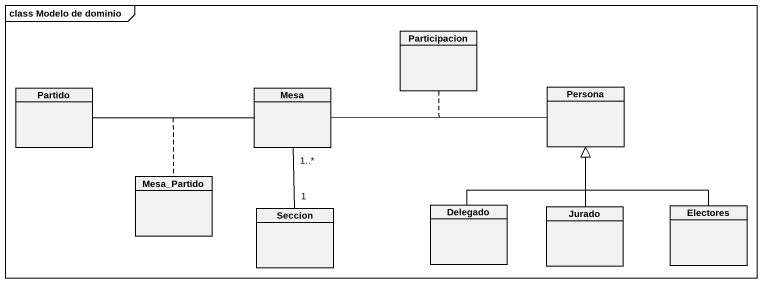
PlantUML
@startuml
mainframe class Modelo de dominio
hide circle
hide empty members
class Participacion
class Partido
class Mesa
class Persona
class Mesa_Partido
class Seccion
class Delegado
class Jurado
class Electores
Partido -right- Mesa
(Partido, Mesa) .. Mesa_Partido
Mesa -right- Persona
(Mesa, Persona) .. Participacion
Seccion "1" -up- "1..*" Mesa
Delegado -up-|> Persona
Jurado -up-|> Persona
Electores -up-|> Persona
@enduml
